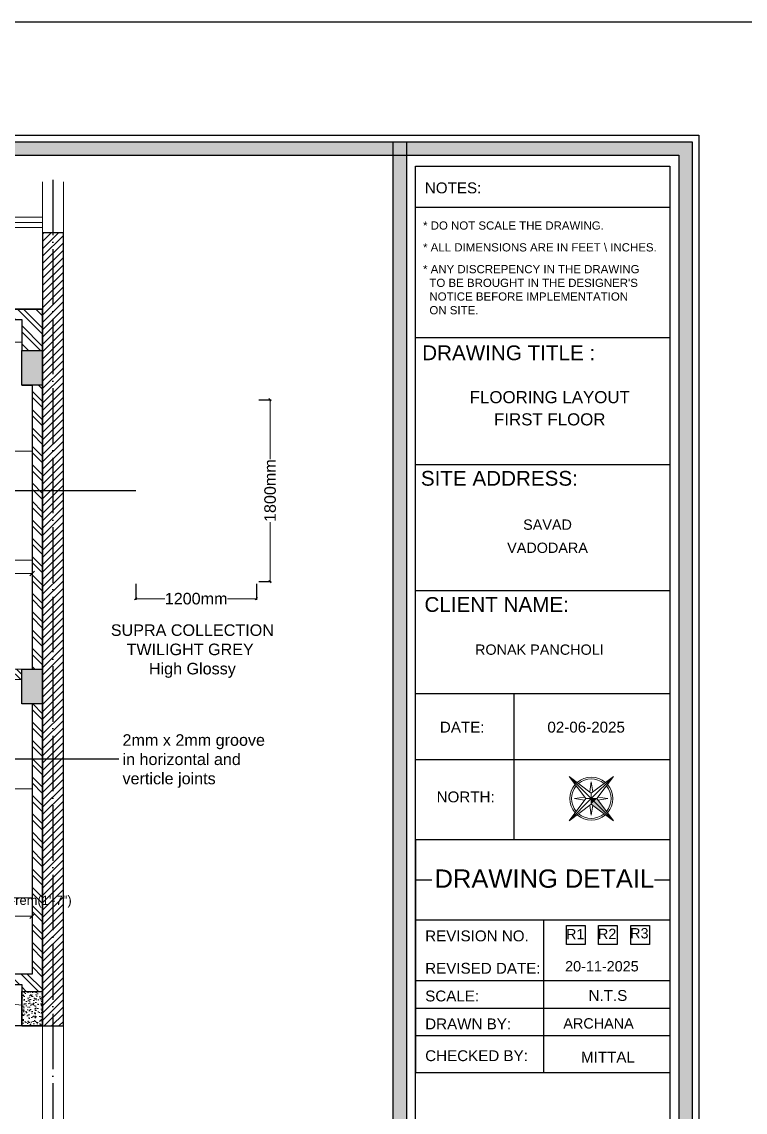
# Model space of a CAD drawing. Header units: millimetres. Extents: x 56222 to 3066687, y -650199 to -121287.
# Drawn here: x 152354.7 to 152668.1, y -179747.5 to -179275.2 of the extents above; entities that cross this region are included whole.
import ezdxf
from ezdxf.enums import TextEntityAlignment as Align

# ---------------------------------------------------------------- set-up
doc = ezdxf.new("R2010")
doc.units = ezdxf.units.MM
doc.header["$MEASUREMENT"] = 0
doc.header["$PDMODE"] = 35
doc.linetypes.add('ACAD_ISO04W100', pattern=[30, 24, -3, 0, -3])
doc.layers.get('Defpoints').update_dxf_attribs({"color": 220})
for name, color, linetype, lineweight in [('COLUMN', 1, 'Continuous', 30), ('dim05', 1, 'Continuous', 13), ('FIRST FLOOR', 7, 'Continuous', 9), ('FIRST FLOOR_( PLine )_', 251, 'Continuous', 30), ('GROUND FLOOR', 7, 'Continuous', 9), ('GROUND FLOOR  ( HATCH )', 251, 'Continuous', 9), ('NAME PLATE', 7, 'Continuous', 25), ('title block', 7, 'Continuous', 9), ('wall', 7, 'Continuous', 30), ('X_PLOT', 1, 'Continuous', 9), ('XX~SLAB ( BEAM )~ ( DIM )', 7, 'Continuous', 9)]:
    doc.layers.add(name, color=color, linetype=linetype, lineweight=lineweight)
doc.layers.add('hatch', color=253, linetype='Continuous', lineweight=0, transparency=0.4)
doc.layers.add('XX~SLAB ( PLINE )', color=251, linetype='Continuous', plot=False)
doc.styles.add('Arial', font='arial.ttf')
doc.styles.add('Cn_BT_9 ( BOLD )', font='swisscb.ttf', dxfattribs={"height": 9})
doc.styles.get("Standard").update_dxf_attribs({"font": 'arial.ttf', "height": 6})
doc.dimstyles.new('Cn_BT_9 ( BOLD )', dxfattribs={"dimtxt": 9, "dimasz": 5, "dimexe": 1.5, "dimexo": 0, "dimgap": 0.09, "dimtad": 0, "dimzin": 3, "dimdsep": 46, "dimlunit": 4, "dimtxsty": 'Cn_BT_9 ( BOLD )', "dimblk": 'DOT', "dimcen": 0.09, "dimdle": 1.5, "dimclrd": 251, "dimclre": 251, "dimclrt": 5, "dimadec": 0, "dimazin": 0, "dimtfac": 0.75, "dimtofl": 0, "dimtmove": 0, "dimatfit": 3, "dimfxl": 0, "dimtolj": 1, "dimtzin": 0, "dimlwd": 15, "dimlwe": 15, "dimarcsym": 0})
doc.dimstyles.new('ISO-25', dxfattribs={"dimtxt": 2.5, "dimasz": 1, "dimexe": 0.5, "dimexo": 1, "dimtad": 0, "dimdec": 1, "dimlunit": 4, "dimtxsty": 'Standard', "dimblk": 'OBLIQUE', "dimcen": 2.5, "dimclrd": 1, "dimclre": 1, "dimclrt": 5, "dimadec": 0, "dimazin": 0, "dimtfac": 1, "dimtdec": 1, "dimtmove": 0, "dimatfit": 3, "dimfxl": 1, "dimlwd": -1, "dimarcsym": 0})
pattern_1 = [(50, (0, 0), (3.586300913, -0.313760675), [0.375, -4.125]), (355, (0, 0), (-0.69375667, 3.76096067), [0.3, -3.3]), (100.4514445, (0.299, -0.026), (2.892544234, 3.447199955), [0.31870096, -3.50571056]), (46.1842, (0, 1), (5.33620665, -0.8275964), [0.5625, -6.1875]), (96.6356355, (0.4447, 0.931), (4.67330973, 4.870593), [0.47805171, -5.2585688]), (351.184164, (0, 1), (4.67330973, 4.870593), [0.45, -4.95]), (21, (0.5, 0.75), (2.98453526, -2.013094453), [0.375, -4.125]), (326, (0.5, 0.75), (1.21657666, 3.625750225), [0.3, -3.3]), (71.4514447, (0.7487, 0.5822), (4.201111884, 1.612655764), [0.31870095, -3.50571056]), (37.5, (0, 0), (0.0607992766, 1.664469269), [0, -3.26, 0, -3.35, 0, -3.3125]), (7.5, (0, 0), (1.315347687, 1.97205856), [0, -1.91, 0, -3.185, 0, -1.2625]), (327.5, (-1.115, 0), (2.669112181, -0.112774359), [0, -1.25, 0, -3.9, 0, -5.175]), (317.5, (-1.615, 0), (2.915930847, 0.500524912), [0, -1.625, 0, -2.59, 0, -3.675])]

# ---------------------------------------------------------------- blocks, each defined once
blk = doc.blocks.new('4t')
at = {"transparency": 33554607}
h = blk.add_hatch(color=1, dxfattribs=at)
h.dxf.hatch_style = 1
h.paths.add_polyline_path([(45531.8, -35820.19), (45529.23, -35821.83), (45531.33, -35822.29)])
h = blk.add_hatch(color=1, dxfattribs=at)
h.dxf.hatch_style = 1
h.paths.add_polyline_path([(45531.8, -35820.19), (45531.33, -35822.29), (45533.44, -35822.75)])
h = blk.add_hatch(color=1, dxfattribs=at)
h.dxf.hatch_style = 1
h.paths.add_polyline_path([(45531.33, -35822.29), (45529.23, -35821.83), (45528.09, -35837.01)])
h = blk.add_hatch(color=1, dxfattribs=at)
h.dxf.hatch_style = 1
h.paths.add_polyline_path([(45533.44, -35822.75), (45531.33, -35822.29), (45528.09, -35837.01)])
at = {"layer": 'title block', "color": 7, "lineweight": 9}
for p, q in [((45535.51, -35803.37), (45530.16, -35817.62)), ((45535.51, -35803.37), (45531.8, -35820.19)), ((45534.36, -35818.55), (45535.51, -35803.37)), ((45530.5, -35816.7), (45526.88, -35812.49)), ((45526.88, -35812.49), (45529.18, -35817.55)), ((45530.16, -35817.62), (45514.98, -35816.48)), ((45514.98, -35816.48), (45529.23, -35821.83)), ((45514.98, -35816.48), (45531.8, -35820.19)), ((45531.8, -35820.19), (45528.09, -35837.01)), ((45531.8, -35820.19), (45529.23, -35821.83)), ((45531.8, -35820.19), (45530.16, -35817.62)), ((45534.36, -35818.55), (45531.8, -35820.19)), ((45533.44, -35822.75), (45531.8, -35820.19)), ((45531.8, -35820.19), (45548.62, -35823.9)), ((45548.62, -35823.9), (45534.36, -35818.55)), ((45539.5, -35815.27), (45534.44, -35817.57)), ((45535.28, -35818.89), (45539.5, -35815.27)), ((45528.31, -35821.48), (45524.1, -35825.11)), ((45524.1, -35825.11), (45529.16, -35822.81)), ((45529.23, -35821.83), (45528.09, -35837.01)), ((45528.09, -35837.01), (45533.44, -35822.75)), ((45533.09, -35823.67), (45536.71, -35827.89)), ((45533.44, -35822.75), (45548.62, -35823.9)), ((45536.71, -35827.89), (45534.42, -35822.83))]:
    blk.add_line(p, q, dxfattribs=at)
for radius, start, end in [(11.79, 81.35997, 163.76651), (10.83, 82.42855, 162.69793), (10.83, 352.42855, 72.69793), (11.79, 351.35997, 73.76651), (11.79, 171.35997, 253.76651), (10.83, 172.42855, 252.69793), (11.79, 261.35997, 343.76651), (10.83, 262.42855, 342.69793)]:
    blk.add_arc((45531.8, -35820.19), radius, start, end, dxfattribs=at)
blk = doc.blocks.new('LAYOUT FILE')
at = {"layer": 'NAME PLATE', "true_color": 0xd39e00}
h = blk.add_hatch(color=42, dxfattribs=at)
h.paths.add_polyline_path([(3346889.83, -513806.18), (3346889.83, -514260.7), (3347535.56, -514260.7), (3347535.56, -513806.18)])
h.paths.add_polyline_path([(3346894.36, -513810.71), (3347531.03, -513810.71), (3347531.03, -514256.17), (3346894.36, -514256.17)], flags=16)
blk.add_hatch(color=42, dxfattribs=at).paths.add_polyline_path([(3347433.6, -514256.17), (3347438.13, -514256.17), (3347438.13, -513806.18), (3347433.6, -513806.18)])
at = {"layer": 'NAME PLATE', "color": 42, "true_color": 0xd39e00}
for p, q in [((3347527.96, -513828.55), (3347441.2, -513828.55)), ((3347527.96, -513872.99), (3347441.2, -513872.99)), ((3347527.96, -513916.26), (3347441.2, -513916.26)), ((3347527.96, -513959.27), (3347441.2, -513959.27)), ((3347527.96, -513994.31), (3347441.2, -513994.31)), ((3347474.77, -513994.31), (3347474.77, -514044.12)), ((3347527.96, -514016.86), (3347441.2, -514016.86)), ((3347527.96, -514044.12), (3347441.2, -514044.12)), ((3347441.2, -514044.12), (3347441.2, -514123.43)), ((3347527.96, -514044.12), (3347527.96, -514123.43)), ((3347441.2, -514057.72), (3347446.81, -514057.72)), ((3347522.72, -514057.72), (3347527.96, -514057.72)), ((3347441.2, -514071.32), (3347527.96, -514071.32)), ((3347484.98, -514123.43), (3347484.98, -514071.32)), ((3347527.96, -514092.16), (3347441.2, -514092.16)), ((3347527.96, -514101.55), (3347441.2, -514101.55)), ((3347527.96, -514110.94), (3347441.2, -514110.94)), ((3347441.2, -514123.43), (3347527.96, -514123.43))]:
    blk.add_line(p, q, dxfattribs=at)
for points in [[(3346887.56, -513803.91), (3347537.83, -513803.91), (3347537.83, -514262.96), (3346887.56, -514262.96)], [(3346889.83, -513806.18), (3347535.56, -513806.18), (3347535.56, -514260.7), (3346889.83, -514260.7)], [(3347433.6, -514256.17), (3347433.6, -513806.18), (3347438.13, -513806.18), (3347438.13, -514256.17)], [(3346894.36, -513810.71), (3347531.03, -513810.71), (3347531.03, -514256.17), (3346894.36, -514256.17)], [(3347441.2, -514252.44), (3347441.2, -513814.44), (3347527.96, -513814.44), (3347527.96, -514252.44)], [(3347492.73, -514073.33), (3347499.12, -514073.33), (3347499.12, -514079.72), (3347492.73, -514079.72)], [(3347503.67, -514073.33), (3347510.06, -514073.33), (3347510.06, -514079.72), (3347503.67, -514079.72)], [(3347514.62, -514073.33), (3347521.01, -514073.33), (3347521.01, -514079.72), (3347514.62, -514079.72)]]:
    blk.add_lwpolyline(points, close=True, dxfattribs=at)
at = {"layer": 'NAME PLATE', "xscale": 0.6215000753186288, "yscale": 0.6215000753186288, "zscale": 0.6215000753186288, "rotation": 57.43675864906671}
blk.add_blockref('4t', (3313507.76, -525897.34), dxfattribs=at)
at = {"layer": 'NAME PLATE', "style": 'Arial'}
for s, height, p in [('NOTES:', 3.699, (3347454.07, -513823.73)), ('DRAWING TITLE : ', 5.0338, (3347474.01, -513880.61)), ('SITE ADDRESS:', 5.0338, (3347469.85, -513923.39)), ('CLIENT NAME:', 5.0338, (3347468.93, -513966.4)), ('DATE:', 3.699, (3347457.17, -514007.54)), ('02-06-2025', 3.699, (3347499.44, -514007.54)), ('NORTH:', 3.699, (3347458.35, -514031.31)), ('DRAWING DETAIL', 6.2234, (3347485.18, -514060.42)), ('REVISION NO.', 3.6986, (3347462.21, -514078.69)), ('REVISED DATE: ', 3.6986, (3347464.94, -514089.72)), ('SCALE:', 3.699, (3347453.75, -514099.17)), ('DRAWN BY:', 3.699, (3347459.2, -514108.68)), ('CHECKED BY:', 3.6986, (3347462.07, -514119.53)), ('MITTAL', 3.699, (3347506.87, -514120.02))]:
    blk.add_text(s, height=height, dxfattribs=at).set_placement(p, align=Align.CENTER)
for s, insert, char_height, width, attachment_point in [('* DO NOT SCALE THE DRAWING.', (3347443.82, -513833.31, 0), 2.7974, 108.0765, 1), ('* ALL DIMENSIONS ARE IN FEET \\\\ INCHES.', (3347443.82, -513840.75, 0), 2.7974, 108.0765, 1), ("* ANY DISCREPENCY IN THE DRAWING \\P  TO BE BROUGHT IN THE DESIGNER'S\\P  NOTICE BEFORE IMPLEMENTATION \\P  ON SITE.", (3347443.82, -513848.18, 0), 2.7974, 108.0765, 1), ('N.T.S', (3347506.87, -514095.29, 0), 3.699, 7.2187, 2)]:
    blk.add_mtext(s, dxfattribs=dict(at, insert=insert, char_height=char_height, width=width, attachment_point=attachment_point))
blk = doc.blocks.new('_Oblique')
at = {"layer": 'wall', "color": 0, "lineweight": -2}
blk.add_line((-0.5, -0.5), (0.5, 0.5), dxfattribs=at)
blk = doc.blocks.new('*D207')
at = {"layer": 'Defpoints', "color": 0, "lineweight": 30, "transparency": 16777216}
for p in [(152359.19, -179514.23), (152293.55, -179514.73), (152359.19, -179514.73)]:
    blk.add_point(p, dxfattribs=at)
at = {"layer": 'dim05', "color": 1, "linetype": 'Continuous', "transparency": 16777216}
for p, q in [((152293.55, -179514.23), (152312.28, -179514.23)), ((152359.19, -179514.23), (152340.47, -179514.23))]:
    blk.add_line(p, q, dxfattribs=at)
at = {"layer": 'dim05', "color": 1, "transparency": 16777216, "xscale": 2, "yscale": 2, "zscale": 2, "rotation": 180}
blk.add_blockref('_Oblique', (152293.55, -179514.23), dxfattribs=at)
at = {"layer": 'dim05', "color": 1, "transparency": 16777216, "xscale": 2, "yscale": 2, "zscale": 2}
blk.add_blockref('_Oblique', (152359.19, -179514.23), dxfattribs=at)
at = {"layer": 'dim05', "color": 5, "lineweight": 25, "transparency": 16777216, "insert": (152326.37, -179514.23), "char_height": 4, "attachment_point": 5, "style": 'Arial'}
blk.add_mtext('rem(5\'-5{\\H1x;\\S3/4;}")', dxfattribs=at)
blk = doc.blocks.new('*D219')
at = {"layer": 'Defpoints', "color": 0, "lineweight": 30, "transparency": 16777216}
for p in [(152340.05, -179662.57), (152359.19, -179662.57), (152359.19, -179662.57)]:
    blk.add_point(p, dxfattribs=at)
at = {"layer": 'dim05', "color": 1, "linetype": 'Continuous', "transparency": 16777216}
for p, q in [((152349.62, -179662.57), (152350.24, -179656.28)), ((152350.24, -179656.28), (152351.49, -179656.28)), ((152340.05, -179662.57), (152359.19, -179662.57))]:
    blk.add_line(p, q, dxfattribs=at)
at = {"layer": 'dim05', "color": 1, "linetype": 'Continuous', "lineweight": -2, "transparency": 16777216}
for p, q in [((152340.05, -179661.57), (152340.05, -179662.07)), ((152359.19, -179661.57), (152359.19, -179662.07))]:
    blk.add_line(p, q, dxfattribs=at)
at = {"layer": 'dim05', "color": 1, "transparency": 16777216, "xscale": 2, "yscale": 2, "zscale": 2, "rotation": 180}
blk.add_blockref('_Oblique', (152340.05, -179662.57), dxfattribs=at)
at = {"layer": 'dim05', "color": 1, "transparency": 16777216, "xscale": 2, "yscale": 2, "zscale": 2}
blk.add_blockref('_Oblique', (152359.19, -179662.57), dxfattribs=at)
at = {"layer": 'dim05', "color": 5, "lineweight": 25, "transparency": 16777216, "insert": (152364.07, -179656.28), "char_height": 4, "attachment_point": 5, "style": 'Arial'}
blk.add_mtext('rem(1\'-7")', dxfattribs=at)
blk = doc.blocks.new('*D258')
at = {"layer": 'Defpoints', "color": 0, "lineweight": 30, "transparency": 16777216}
for p in [(152404.06, -179517.66), (152456.35, -179517.66), (152404.06, -179525.09)]:
    blk.add_point(p, dxfattribs=at)
at = {"layer": 'dim05', "color": 1, "linetype": 'Continuous', "lineweight": -2, "transparency": 16777216}
for p, q in [((152404.06, -179518.66), (152404.06, -179525.59)), ((152456.35, -179518.66), (152456.35, -179525.59))]:
    blk.add_line(p, q, dxfattribs=at)
at = {"layer": 'dim05', "color": 1, "linetype": 'Continuous', "transparency": 16777216}
for p, q in [((152404.06, -179525.09), (152416.6, -179525.09)), ((152456.35, -179525.09), (152443.81, -179525.09))]:
    blk.add_line(p, q, dxfattribs=at)
at = {"layer": 'dim05', "color": 1, "transparency": 16777216, "rotation": 180}
blk.add_blockref('_Oblique', (152404.06, -179525.09), dxfattribs=at)
at = {"layer": 'dim05', "color": 1, "transparency": 16777216}
blk.add_blockref('_Oblique', (152456.35, -179525.09), dxfattribs=at)
at = {"layer": 'dim05', "color": 5, "lineweight": 25, "transparency": 16777216, "insert": (152430.21, -179525.09), "char_height": 5, "attachment_point": 5, "style": 'Arial'}
blk.add_mtext('1200mm', dxfattribs=at)
blk = doc.blocks.new('*D259')
at = {"layer": 'Defpoints', "color": 0, "lineweight": 30, "transparency": 16777216}
for p in [(152456.35, -179438.92), (152462.27, -179438.92), (152456.35, -179517.66)]:
    blk.add_point(p, dxfattribs=at)
at = {"layer": 'dim05', "color": 1, "linetype": 'Continuous', "lineweight": -2, "transparency": 16777216}
for p, q in [((152457.35, -179438.92), (152462.77, -179438.92)), ((152457.35, -179517.66), (152462.77, -179517.66))]:
    blk.add_line(p, q, dxfattribs=at)
at = {"layer": 'dim05', "color": 1, "linetype": 'Continuous', "transparency": 16777216}
for p, q in [((152462.27, -179438.92), (152462.27, -179464.68)), ((152462.27, -179517.66), (152462.27, -179491.9))]:
    blk.add_line(p, q, dxfattribs=at)
at = {"layer": 'dim05', "color": 1, "transparency": 16777216}
for p, rotation in [((152462.27, -179438.92), 90), ((152462.27, -179517.66), 270)]:
    blk.add_blockref('_Oblique', p, dxfattribs=dict(at, rotation=rotation))
at = {"layer": 'dim05', "color": 5, "lineweight": 25, "transparency": 16777216, "insert": (152462.27, -179478.29), "char_height": 5, "attachment_point": 5, "rotation": 90, "style": 'Arial'}
blk.add_mtext('1800mm', dxfattribs=at)
blk = doc.blocks.new('_Dot')
at = {"color": 0, "linetype": 'ByBlock', "lineweight": -2}
blk.add_line((-0.5, 0), (-1, 0), dxfattribs=at)
at = {"color": 0, "linetype": 'ByBlock', "const_width": 0.5}
blk.add_lwpolyline([(-0.25, 0, 1), (0.25, 0, 1)], format="xyb", close=True, dxfattribs=at)

msp = doc.modelspace()

# ---------------------------------------------------------------- hatches: boundary and pattern name
at = {"layer": 'GROUND FLOOR  ( HATCH )'}
h = msp.add_hatch(dxfattribs=at)
h.set_pattern_fill('ANSI31', color=6, scale=18, style=0)
h.set_pattern_definition([(45, (35832.0018, -17096.9604), (-1.590990258, 1.590990258), [])])
h.paths.add_polyline_path([(152372.688, -179366.635), (152363.688, -179366.635), (152363.688, -179710.135), (152372.688, -179710.135)])
at = {"layer": 'hatch', "lineweight": 0, "true_color": 0x636466, "transparency": 33554610}
h = msp.add_hatch(dxfattribs=at)
h.set_pattern_fill('ANSI32', color=251, scale=15, angle=90, style=0)
h.paths.add_polyline_path([(151972.188, -179560.135), (151963.188, -179560.135), (151963.188, -179642.635), (151972.188, -179642.635)])
h.paths.add_polyline_path([(151972.188, -179483.635), (152060.188, -179483.635), (152060.188, -179481.135), (152060.188, -179479.135), (151963.188, -179479.135), (151963.188, -179483.635), (151963.188, -179545.135), (151972.188, -179545.135)])
h.paths.add_polyline_path([(152126.688, -179426.635), (152117.688, -179426.635), (152117.688, -179479.135), (152105.688, -179479.135), (152105.688, -179483.635), (152122.188, -179483.635), (152122.188, -179560.135), (152222.688, -179560.135), (152222.688, -179557.135), (152222.688, -179531.635), (152220.188, -179531.635), (152218.188, -179531.635), (152218.188, -179555.635), (152147.322, -179555.635), (152126.688, -179555.635), (152126.688, -179530.865), (152126.688, -179483.635), (152147.322, -179483.635), (152188.188, -179483.635), (152188.188, -179481.135), (152188.188, -179479.135), (152126.688, -179479.135)])
h.paths.add_polyline_path([(152222.688, -179426.635), (152218.188, -179426.635), (152218.188, -179501.635), (152222.688, -179501.635), (152222.688, -179461.175)])
h.paths.add_polyline_path([(152227.188, -179404.135), (152258.688, -179404.135), (152258.688, -179399.635), (152144.688, -179399.635), (152144.688, -179404.135), (152218.188, -179404.135), (152218.188, -179417.635), (152227.188, -179417.635)])
h.paths.add_polyline_path([(152126.688, -179399.635), (151963.188, -179399.635), (151963.188, -179417.635), (151972.188, -179417.635), (151972.188, -179404.135), (152117.688, -179404.135), (152117.688, -179417.635), (152126.688, -179417.635)])
h.paths.add_polyline_path([(151972.188, -179432.635), (151963.188, -179432.635), (151963.188, -179461.135), (151972.188, -179461.135)])
h.paths.add_polyline_path([(152363.688, -179399.635), (152318.688, -179399.635), (152318.688, -179404.135), (152354.688, -179404.135), (152354.688, -179413.945), (152354.688, -179417.635), (152363.688, -179417.635)])
h.paths.add_polyline_path([(152354.688, -179555.635), (152293.554, -179555.635), (152279.688, -179555.635), (152279.688, -179560.135), (152340.054, -179560.135), (152354.688, -179560.135)])
h.paths.add_polyline_path([(152264.688, -179555.635), (152258.688, -179555.635), (152258.688, -179560.135), (152264.688, -179560.135)])
h.paths.add_polyline_path([(152363.688, -179570.635), (152359.188, -179570.635), (152359.188, -179607.365), (152359.188, -179654.594), (152359.188, -179687.635), (152340.054, -179687.635), (152321.683, -179687.635), (152321.683, -179692.135), (152354.688, -179692.135), (152354.688, -179695.135), (152363.688, -179695.135)])
h.paths.add_polyline_path([(152350.751, -179659.908), (152377.223, -179659.908), (152377.223, -179651.665), (152350.751, -179651.665)], flags=9)
h = msp.add_hatch(dxfattribs=at)
h.set_pattern_fill('AR-CONC', color=251, scale=0.5)
h.set_pattern_definition(pattern_1)
h.paths.add_polyline_path([(152126.688, -179417.635), (152117.688, -179417.635), (152117.688, -179426.635), (152126.688, -179426.635)])
h.paths.add_polyline_path([(152227.188, -179417.635), (152218.188, -179417.635), (152218.188, -179426.635), (152227.188, -179426.635)])
h.paths.add_polyline_path([(152363.688, -179417.635), (152354.688, -179417.635), (152354.688, -179432.635), (152359.188, -179432.635), (152363.688, -179432.635)])
h = msp.add_hatch(dxfattribs=at)
h.set_pattern_fill('ANSI32', color=251, scale=15, angle=90, style=0)
h.paths.add_polyline_path([(152363.688, -179432.635), (152359.188, -179432.635), (152359.188, -179461.175), (152359.188, -179508.405), (152359.188, -179555.635), (152363.688, -179555.635)])
h = msp.add_hatch(dxfattribs=at)
h.set_pattern_fill('ANSI32', color=251, scale=15, angle=90, style=0)
h.paths.add_polyline_path([(152264.688, -179701.135), (152164.188, -179701.135), (152164.188, -179705.635), (152164.188, -179710.135), (152264.688, -179710.135)])
h.paths.add_polyline_path([(152131.188, -179701.135), (152126.688, -179701.135), (152126.688, -179710.135), (152131.188, -179710.135)])
h.paths.add_polyline_path([(152126.688, -179710.135), (152122.188, -179710.135), (152122.188, -179746.135), (152126.688, -179746.135)])
h.paths.add_polyline_path([(152126.688, -179620.135), (152122.188, -179620.135), (152122.188, -179669.107), (152122.188, -179669.635), (152101.188, -179669.635), (152101.188, -179674.135), (152122.188, -179674.135), (152122.188, -179695.135), (152126.688, -179695.135)])
h.paths.add_polyline_path([(151993.188, -179669.635), (151972.188, -179669.635), (151963.188, -179669.635), (151963.188, -179674.135), (151993.188, -179674.135)])
h.paths.add_polyline_path([(152269.188, -179654.594), (152269.188, -179607.365), (152269.188, -179600.635), (152264.688, -179600.635), (152264.688, -179607.365), (152264.688, -179695.135), (152273.688, -179695.135), (152273.688, -179692.135), (152297.683, -179692.135), (152297.683, -179687.635), (152269.188, -179687.635)])
h.paths.add_polyline_path([(152350.751, -179659.908), (152377.223, -179659.908), (152377.223, -179651.665), (152350.751, -179651.665)], flags=9)
h.paths.add_polyline_path([(152067.798, -179476.158), (152080.132, -179476.158), (152080.132, -179472.037), (152067.798, -179472.037)], flags=9)
h.paths.add_polyline_path([(152196.027, -179476.158), (152208.361, -179476.158), (152208.361, -179472.037), (152196.027, -179472.037)], flags=9)
h.paths.add_polyline_path([(152227.306, -179548.22), (152250.277, -179548.22), (152250.277, -179539.843), (152227.306, -179539.843)], flags=9)
h.paths.add_polyline_path([(152194.906, -179499.479), (152217.877, -179499.479), (152217.877, -179491.103), (152194.906, -179491.103)], flags=9)
h.paths.add_polyline_path([(152167.6, -179548.817), (152193.928, -179548.817), (152193.928, -179533.748), (152167.6, -179533.748)], flags=9)
h.paths.add_polyline_path([(152161.703, -179461.01), (152188.03, -179461.01), (152188.03, -179445.941), (152161.703, -179445.941)], flags=9)
h.paths.add_polyline_path([(152259.517, -179496.97), (152289.332, -179496.97), (152289.332, -179475.133), (152259.517, -179475.133)], flags=9)
h.paths.add_polyline_path([(152022.856, -179449.802), (152072.344, -179449.802), (152072.344, -179434.728), (152022.856, -179434.728)], flags=9)
h = msp.add_hatch(dxfattribs=at)
h.set_pattern_fill('AR-CONC', color=251, scale=0.5)
h.set_pattern_definition(pattern_1)
h.paths.add_polyline_path([(152279.688, -179555.635), (152264.688, -179555.635), (152264.688, -179560.135), (152264.688, -179564.635), (152267.688, -179564.635), (152269.188, -179564.635), (152279.688, -179564.635)])
h.paths.add_polyline_path([(152363.688, -179555.635), (152354.688, -179555.635), (152354.688, -179570.635), (152363.688, -179570.635)])
h = msp.add_hatch(dxfattribs=at)
h.set_pattern_fill('AR-CONC', color=251, scale=0.5)
h.set_pattern_definition(pattern_1)
h.paths.add_polyline_path([(152363.688, -179695.135), (152354.688, -179695.135), (152354.688, -179710.135), (152363.688, -179710.135)])

# ---------------------------------------------------------------- linework, layer by layer
at = {"layer": 'COLUMN'}
for points in [[(152354.688, -179417.635), (152363.688, -179417.635), (152363.688, -179432.635), (152354.688, -179432.635)], [(152354.688, -179555.635), (152363.688, -179555.635), (152363.688, -179570.635), (152354.688, -179570.635)], [(152354.688, -179695.135), (152363.688, -179695.135), (152363.688, -179710.135), (152354.688, -179710.135)]]:
    msp.add_lwpolyline(points, close=True, dxfattribs=at)
at = {"layer": 'dim05', "color": 3, "lineweight": 30}
msp.add_lwpolyline([(150904.03, -179275.246), (154243.905, -179275.246), (154243.905, -179985.574), (150904.03, -179985.574)], close=True, dxfattribs=at)
at = {"layer": 'FIRST FLOOR'}
for p, q in [((151963.188, -179399.635), (152363.688, -179399.635)), ((152363.688, -179399.635), (152363.688, -179710.135)), ((152269.188, -179687.635), (152359.188, -179687.635)), ((152363.688, -179710.135), (152117.688, -179710.135))]:
    msp.add_line(p, q, dxfattribs=at)
at = {"layer": 'FIRST FLOOR_( PLine )_'}
for points in [[(152359.188, -179687.635), (152321.683, -179687.635), (152321.683, -179692.135), (152354.688, -179692.135), (152354.688, -179710.135), (152363.688, -179710.135), (152363.688, -179399.635), (152318.688, -179399.635), (152318.688, -179404.135), (152354.688, -179404.135), (152354.688, -179417.635)], [(152354.688, -179432.635), (152359.188, -179432.635), (152359.188, -179555.635)], [(152359.188, -179570.635), (152359.188, -179687.635)]]:
    msp.add_lwpolyline(points, dxfattribs=at)
at = {"layer": 'GROUND FLOOR', "color": 1, "linetype": 'ACAD_ISO04W100'}
for p, q in [((152368.188, -179343.658), (152368.188, -179710.135)), ((152363.688, -179362.135), (151865.688, -179362.135)), ((152273.688, -179692.135), (152354.688, -179701.135))]:
    msp.add_line(p, q, dxfattribs=at)
at = {"layer": 'GROUND FLOOR'}
for p, q in [((152372.688, -179344.493), (152372.688, -179867.004)), ((152363.688, -179344.586), (152363.688, -179866.697)), ((152363.688, -179344.586), (152363.688, -179423.635)), ((151863.438, -179359.885), (152363.688, -179359.885)), ((151867.938, -179364.385), (152363.688, -179364.385)), ((152363.688, -179710.135), (152363.688, -179866.697))]:
    msp.add_line(p, q, dxfattribs=at)
at = {"layer": 'GROUND FLOOR', "color": 6, "lineweight": 30}
msp.add_lwpolyline([(152372.688, -179366.635), (152363.688, -179366.635), (152363.688, -179710.135), (152372.688, -179710.135)], close=True, dxfattribs=at)
at = {"layer": 'X_PLOT', "linetype": 'ACAD_ISO04W100', "lineweight": 30}
msp.add_line((152368.188, -179343.658), (152368.188, -179867.158), dxfattribs=at)
at = {"layer": 'XX~SLAB ( BEAM )~ ( DIM )', "color": 244, "lineweight": 0, "true_color": 0x991b1e}
for points in [[(152354.688, -179413.945), (152354.688, -179404.135), (152293.554, -179404.135), (152293.554, -179413.945)], [(152359.188, -179508.405), (152359.188, -179461.175), (152293.554, -179461.175), (152293.554, -179508.405)], [(152359.188, -179508.405), (152359.188, -179555.635), (152293.554, -179555.635), (152293.554, -179508.405)], [(152359.188, -179654.594), (152359.188, -179607.365), (152340.054, -179607.365), (152340.054, -179654.594)], [(152359.188, -179654.594), (152359.188, -179687.635), (152340.054, -179687.635), (152340.054, -179654.594)]]:
    msp.add_lwpolyline(points, close=True, dxfattribs=at)
for points in [[(152359.188, -179432.635), (152359.188, -179461.175), (152293.554, -179461.175), (152293.554, -179413.945), (152354.688, -179413.945)], [(152359.188, -179570.635), (152359.188, -179607.365), (152340.054, -179607.365), (152340.054, -179560.135), (152354.688, -179560.135)]]:
    msp.add_lwpolyline(points, dxfattribs=at)
at = {"layer": 'XX~SLAB ( PLINE )'}
msp.add_lwpolyline([(151958.688, -179399.635), (152363.688, -179399.635), (152363.688, -179710.135), (152354.688, -179710.135), (152334.883, -179710.135), (152294.546, -179710.135), (152269.188, -179710.135), (152126.688, -179710.135), (152126.688, -179746.135), (151958.688, -179746.135)], close=True, dxfattribs=at)

# ---------------------------------------------------------------- block references
at = {"layer": 'NAME PLATE', "lineweight": 0, "xscale": 1.270580948118432, "yscale": 1.270580948118432, "zscale": 1.270580948118432}
msp.add_blockref('LAYOUT FILE', (-4100669.842, 473505.122), dxfattribs=at)

# ---------------------------------------------------------------- texts
at = {"layer": 'NAME PLATE', "style": 'Arial'}
for s, height, p in [('FLOORING LAYOUT', 5.22602, (152583.404, -179440.41)), ('FIRST FLOOR', 5.22602, (152583.404, -179450.024)), (' SAVAD ', 4.4618, (152582.434, -179495.241)), ('VADODARA', 4.4618, (152582.434, -179505.258)), ('RONAK PANCHOLI    ', 4.46177, (152582.369, -179549.376)), ('20-11-2025', 4.4618, (152605.984, -179686.499)), ('ARCHANA', 4.4618, (152604.527, -179711.235))]:
    msp.add_text(s, height=height, dxfattribs=at).set_placement(p, align=Align.CENTER)
at = {"layer": 'NAME PLATE', "char_height": 4.4618, "width": 6.1389, "attachment_point": 2, "style": 'Arial'}
for s, insert in [('R1', (152594.438, -179668.114, 0)), ('R2', (152608.255, -179668.016, 0)), ('R3', (152622.205, -179667.743, 0))]:
    msp.add_mtext(s, dxfattribs=dict(at, insert=insert))
at = {"layer": 'XX~SLAB ( BEAM )~ ( DIM )', "lineweight": 25, "insert": (152471.98, -179536.197), "char_height": 5, "width": 88.75746, "attachment_point": 3}
msp.add_mtext('\\pxqc; SUPRA COLLECTION TWILIGHT GREY \\P High Glossy', dxfattribs=at)
at = {"layer": 'XX~SLAB ( BEAM )~ ( DIM )', "color": 240, "lineweight": 25, "true_color": 0xed1f24, "insert": (152463.108, -179583.788), "char_height": 5, "width": 64.78671, "attachment_point": 3}
msp.add_mtext('\\pxql;2mm x 2mm groove in horizontal and verticle joints', dxfattribs=at)

# ---------------------------------------------------------------- dimensions: what is measured, and where the dimension line sits
at = {"layer": 'dim05', "color": 27, "lineweight": 25, "true_color": 0x7d5120}
for base, p2, angle, text, picture, middle in [((152462.268, -179438.915), (152456.349, -179438.915), 90, '1800mm', '*D259', (152462.268, -179478.289)), ((152404.063, -179525.094), (152404.063, -179517.662), 180, '1200mm', '*D258', (152430.206, -179525.094))]:
    dim = msp.add_linear_dim(base=base, p1=(152456.349, -179517.662), p2=p2, angle=angle, text=text, dimstyle='ISO-25', override={"dimtxt": 5, "dimdec": 2, "dimtxsty": 'Arial'}, dxfattribs=at)
    dim.commit()
    dim.dimension.update_dxf_attribs({"geometry": picture, "text_midpoint": middle})
dim = msp.add_linear_dim(base=(152359.188, -179514.234), p1=(152293.554, -179514.734), p2=(152359.188, -179514.734), text='rem(<>)', dimstyle='ISO-25', override={"dimtxt": 4, "dimasz": 2, "dimdec": 2, "dimtxsty": 'Arial'}, dxfattribs=at)
dim.commit()
dim.dimension.update_dxf_attribs({"geometry": '*D207', "text_midpoint": (152326.371, -179514.234)})
dim = msp.add_linear_dim(base=(152359.188, -179662.569), p1=(152340.054, -179662.569), p2=(152359.188, -179662.569), text='rem(<>)', dimstyle='ISO-25', override={"dimtxt": 4, "dimasz": 2, "dimdec": 0, "dimtxsty": 'Arial', "dimtmove": 1}, dxfattribs=at)
dim.commit()
dim.dimension.update_dxf_attribs({"geometry": '*D219', "text_midpoint": (152352.114, -179656.278), "dimtype": 160})

# ---------------------------------------------------------------- leaders
at = {"layer": 'dim05', "color": 10, "lineweight": 30, "path_type": 1}
for points in [[(152335.423, -179478.145), (152404.063, -179478.289)], [(152340.054, -179594.489), (152396.687, -179594.489)]]:
    msp.add_leader(points, dimstyle='Cn_BT_9 ( BOLD )', override={"dimasz": 7, "dimclrd": 10}, dxfattribs=at)

doc.saveas('drawing.dxf')
